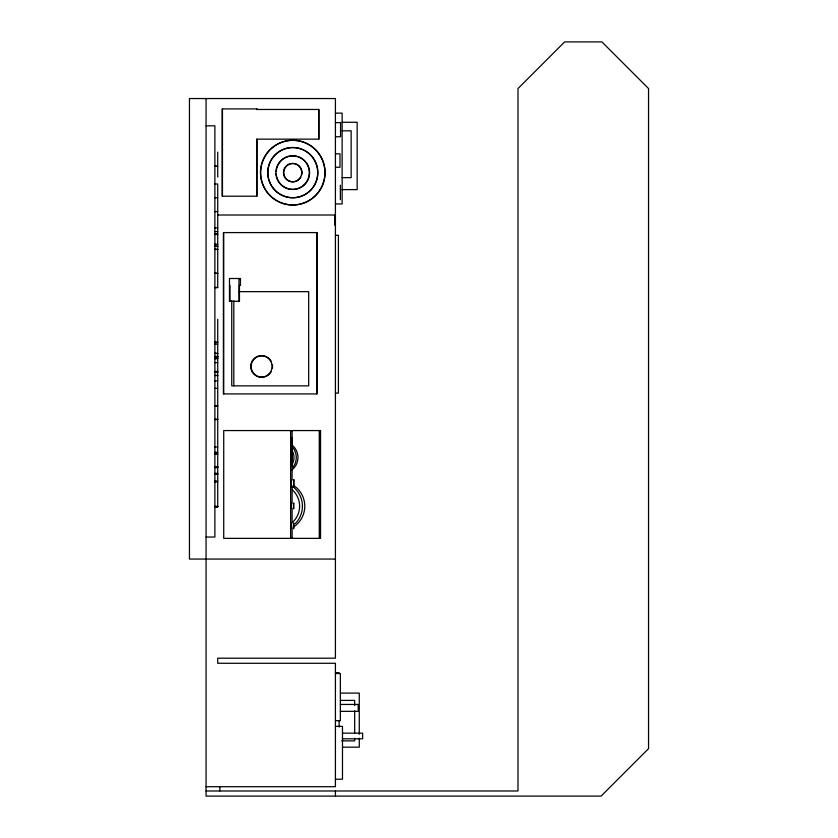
<?xml version="1.0" encoding="UTF-8"?>
<svg xmlns="http://www.w3.org/2000/svg" width="838" height="838" viewBox="0 0 838 838"><rect width="100%" height="100%" fill="white"/><g stroke="black" fill="none" stroke-linecap="round" stroke-linejoin="round"><path stroke-width="1.26" d="M291.634 526.484C291.215 533.01 290.901 519.612 291.603 524.347M291.624 507.367C291.132 512.175 290.838 500.768 291.582 503.753M291.561 486.742C290.702 487.978 290.943 477.325 291.634 480.645M335.42 113.13L342.134 113.13L342.134 203.959L335.42 203.959M342.134 122.275L357.156 122.275L357.156 189.608L342.134 189.608M335.42 122.62L340.542 122.62L340.542 136.762L335.42 136.762M206.064 125.836L214.895 125.836L214.895 537.043L206.064 537.043M342.134 130.822L351.143 130.822L351.143 177.646L342.134 177.646M335.42 153.815L340.008 153.815L340.008 167.244L335.42 167.244M214.895 166.196L217.723 166.196L217.723 177.08M214.895 166.353L217.723 166.353M214.895 184.067L217.723 183.962L217.723 287.633L214.895 287.612M214.895 197.737L217.723 197.737M214.895 211.595L217.723 211.595M217.754 215.01L335.42 215.01M335.42 225.15L334.708 225.15L334.708 215.01M214.895 227.915L217.723 227.915M214.895 231.571L217.723 231.602M214.895 233.697L217.723 233.76M214.895 234.451L217.723 234.451M335.42 235.289L338.416 235.289L338.416 393.095L335.42 393.095M214.895 244.246L217.723 244.246M214.895 246.173L217.723 246.173M214.895 246.278L217.723 246.278M214.895 249.326L217.723 249.326M214.895 249.473L217.723 249.473M214.895 273.23L217.723 273.23M214.895 273.387L217.723 273.387M214.895 287.476L217.723 287.476M239.04 291.655L308.688 291.655L308.688 385.847L231.749 385.847L231.749 300.811M214.895 342.019L217.723 342.019M214.895 342.595L217.723 342.595M214.895 344.188L217.723 344.188M214.895 353.332L217.723 353.332M214.895 353.458L217.723 353.458M214.895 356.37L217.723 356.37M214.895 356.695L217.723 356.695M214.895 356.82L217.723 356.82M214.895 357.093L217.723 357.093M214.895 358.434L217.723 358.434M214.895 358.664L217.723 358.664M214.895 362.603L217.723 362.603M214.895 371.444L217.723 371.444M214.895 371.915L217.723 371.915M214.895 372.103L217.723 372.103M214.895 375.414L217.723 375.414M214.895 375.518L217.723 375.518M214.895 380.861L217.723 380.861M214.895 388.371L217.723 388.371M214.895 405.948L217.723 405.948M214.895 406.105L217.723 406.105M214.895 419.241L217.723 419.241M214.895 419.597L217.723 419.597M214.895 446.947L217.723 446.947M214.895 452.342L217.723 452.342M214.895 454.007L217.723 454.007M214.895 454.154L217.723 454.154M214.895 466.64L217.723 466.64M214.895 466.892L217.723 466.756M214.895 467.29L217.723 467.29M214.895 467.646L217.723 467.646M214.895 473.376L217.723 473.376M214.895 474.015L217.723 474.015M214.895 474.339L217.723 474.339M214.895 481.064L217.723 481.064M214.895 481.944L217.723 481.944M214.895 506.362L217.723 506.362M214.895 506.54L217.723 506.54M214.895 506.749L217.723 506.749M214.895 506.885L217.723 506.885L217.723 319.32M335.42 559.061L189.451 559.061L189.451 98.549L335.42 98.549L335.42 658.197L217.723 658.197L217.723 663.277L335.42 663.277L335.42 786.704L206.064 786.704M335.42 672.652L339.128 672.652M335.42 673.543L340.364 673.543L340.364 720.701L335.42 720.701M340.385 693.099L359.272 693.099L359.272 734.298M340.417 700.4L354.673 700.4L354.673 705.627M340.364 704.444L358.214 704.444L358.214 711.336L340.364 711.336M335.42 726.378L342.48 726.378L342.48 779.225L335.42 779.225M342.48 733.156L362.624 733.156L362.624 738.802L342.48 738.802M341.715 740.865L354.673 740.865L354.673 738.257M342.899 747.171L359.272 747.171L359.272 738.152M206.064 790.988L517.989 790.988L517.989 88.556L564.634 41.9L601.894 41.9L648.549 88.556L648.549 748.648L601.097 796.1L206.064 796.1L206.064 98.549M354.673 710.844L354.673 733.041M340.364 185.229L340.364 199.716M339.128 720.607L339.128 727.08M335.42 790.988L335.42 796.1M319.278 430.564L319.278 538.363M318.681 109.464L318.681 139.15M316.712 232.587L316.712 393.923M292.095 430.564L292.095 479.912M292.095 486.407L292.095 503.292M292.095 508.488L292.095 522.776M292.095 527.971L292.095 538.363M290.629 430.564L290.629 538.363M256.962 109.464L256.962 108.919L222.196 108.919L222.196 196.218L256.962 196.218L256.962 139.15M256.711 108.919L256.711 109.464L318.943 109.464L318.943 139.15L256.711 139.15L256.711 196.218M238.987 278.509L238.987 301.303M233.823 300.811L233.823 385.847M229.947 285.402L229.947 301.303M223.704 232.587L223.704 393.923M222.458 108.919L222.458 196.218M219.849 786.704L219.849 790.988M217.723 152.139L217.723 165.474M291.75 444.831A15.901 15.849 -90 0 1 291.781 470.066M293.52 485.412A24.742 24.648 -90 0 1 293.583 526.924M292.996 447.764A15.901 15.849 -90 0 1 293.028 467.133M291.875 450.153A13.607 13.555 -90 0 1 291.875 464.776M292.242 486.145A24.742 24.648 -90 0 1 295.248 523.656M292.431 489.937A21.914 21.83 -90 0 1 292.347 522.514M277.483 144.23A32.336 32.221 -90 0 1 324.117 164.667A32.336 32.221 -90 0 1 292.871 204.975A32.336 32.221 -90 0 1 261.666 164.646M261.99 163.483A32.336 32.221 -90 0 1 269.836 150.044M270.684 149.206A32.336 32.221 -90 0 1 276.446 144.827M276.194 171.549A16.791 16.729 -90 0 1 301.565 158.288A16.791 16.729 -90 0 1 301.565 186.989A16.791 16.729 -90 0 1 276.194 173.728M300.821 177.237A9.187 9.155 -90 0 1 285.391 177.907A9.187 9.155 -90 0 1 291.299 163.588A9.187 9.155 -90 0 1 301.732 175.016M271.103 371.842A10.737 10.705 -90 0 1 254.962 374.701A10.737 10.705 -90 0 1 254.962 358.245A10.737 10.705 -90 0 1 271.103 361.105M272.371 364.603A10.737 10.705 -90 0 1 272.371 368.343M293.541 482.384L293.866 487.255L293.866 479.514L293.541 482.384M293.436 505.094L293.688 508.855L293.75 502.978L293.436 505.094M293.457 525.028C293.709 536.645 294.285 516.763 293.457 525.028M317.015 232.587L223.4 232.587L223.4 393.923L317.015 393.923L317.015 232.587M240.454 278.509L229.476 278.509L229.476 301.303L239.459 301.303L239.459 285.402L240.454 285.402L240.454 278.509M320.535 430.564L223.725 430.564L223.725 538.363L320.535 538.363L320.535 430.564M291.75 437.719L291.1 437.719L291.1 466.347L291.75 466.347L291.75 437.719M310.563 190.383A25.098 25.004 -90 0 0 299.365 148.399A25.098 25.004 -90 0 0 268.736 179.133A25.098 25.004 -90 0 0 310.563 190.383M320.179 189.503A32.336 32.221 -90 0 0 293.51 140.313A32.336 32.221 -90 0 0 264.389 188.1A32.336 32.221 -90 0 0 320.179 189.503M310.374 190.383A25.098 25.004 -90 0 0 299.166 148.399A25.098 25.004 -90 0 0 268.548 179.133A25.098 25.004 -90 0 0 310.374 190.383M304.414 184.507A16.791 16.729 -90 0 0 296.914 156.423A16.791 16.729 -90 0 0 276.435 176.986A16.791 16.729 -90 0 0 304.414 184.507M299.061 179.133A9.187 9.155 -90 0 0 294.955 163.766A9.187 9.155 -90 0 0 283.747 175.016A9.187 9.155 -90 0 0 299.061 179.133M268.967 374.062A10.737 10.705 -90 0 0 264.169 356.098A10.737 10.705 -90 0 0 251.065 369.254A10.737 10.705 -90 0 0 268.967 374.062"/></g></svg>
